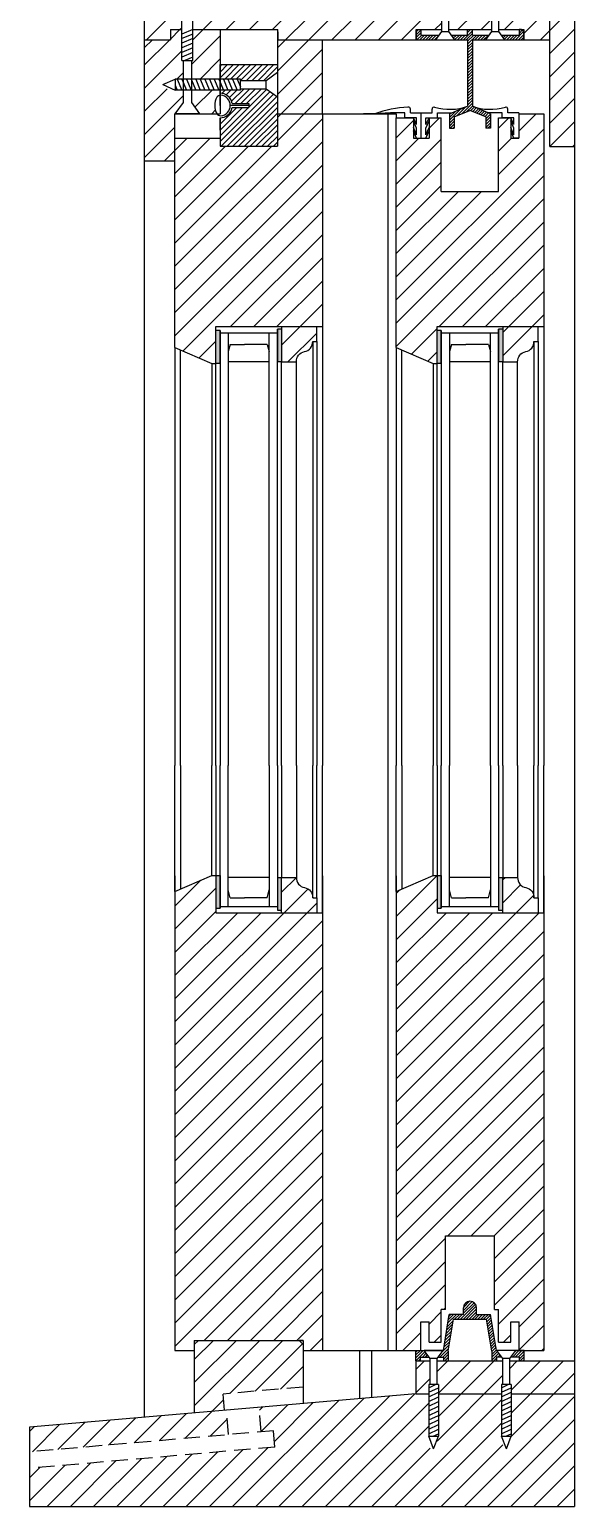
# Model space of a CAD drawing. Header units: inches. Extents: x 1985 to 11287, y 379 to 3234.
# Drawn here: x 7910.58 to 7918.89, y 1911.62 to 1934.15 of the extents above; entities that cross this region are included whole.
import ezdxf

# ---------------------------------------------------------------- set-up
doc = ezdxf.new("R2010")
doc.units = ezdxf.units.IN
doc.header["$MEASUREMENT"] = 0
doc.linetypes.add('HIDDEN', pattern=[0.375, 0.25, -0.125])
for name, color, linetype in [('alum. sill 99', 1, 'CONTINUOUS'), ('glass 99', 6, 'CONTINUOUS'), ('glazing tape 99', 7, 'CONTINUOUS'), ('hardware 99', 94, 'CONTINUOUS'), ('hatch 99', 1, 'CONTINUOUS'), ('weatherstripping 99', 5, 'CONTINUOUS'), ('wood detail 99', 7, 'CONTINUOUS')]:
    doc.layers.add(name, color=color, linetype=linetype)
pattern_1 = [(45, (8390.46041, 509.97009), (-0.176776695, 0.176776695), [])]

msp = doc.modelspace()

# ---------------------------------------------------------------- hatches: boundary and pattern name
at = {"layer": 'alum. sill 99'}
h = msp.add_hatch(dxfattribs=at)
h.set_pattern_fill('ANSI31', color=256, scale=2, style=0)
h.paths.add_polyline_path([(7915.050539, 1920.40302), (7915.050539, 1920.677218), (7913.425539, 1920.677218), (7913.425539, 1921.244182), (7913.363039, 1921.244182), (7912.800539, 1921.003111), (7912.800539, 1920.998661), (7912.800539, 1919.720762), (7912.800539, 1913.999182), (7913.095539, 1913.999182), (7913.095539, 1914.153182), (7914.755539, 1914.153182), (7914.755539, 1913.999182), (7915.050539, 1913.999182)])
h.paths.add_polyline_path([(7914.964539, 1920.903732), (7914.902039, 1920.903732), (7914.902039, 1920.916854, 0.350781059), (7914.777039, 1921.059982, -0.350781059), (7914.652039, 1921.20311), (7914.652039, 1921.216232), (7914.425539, 1921.216232), (7914.425539, 1920.677218), (7914.964539, 1920.677218)], flags=17)
h.paths.add_polyline_path([(7918.425541, 1920.40302), (7918.425541, 1920.677218), (7916.800541, 1920.677218), (7916.800541, 1921.244182), (7916.738041, 1921.244182), (7916.175541, 1921.003111), (7916.175541, 1920.998661), (7916.175541, 1919.720762), (7916.175541, 1913.999182), (7916.550541, 1913.999182), (7916.550541, 1914.436682), (7916.675541, 1914.436682), (7916.675541, 1914.124182), (7916.863041, 1914.124182), (7916.863041, 1914.624182), (7916.925541, 1914.624182), (7916.925541, 1915.749182), (7917.675541, 1915.749182), (7917.675541, 1914.624182), (7917.738041, 1914.624182), (7917.738041, 1914.124182), (7917.925541, 1914.124182), (7917.925541, 1914.436682), (7918.050541, 1914.436682), (7918.050541, 1913.999182), (7918.125541, 1913.999182), (7918.425541, 1913.999182)])
h.paths.add_polyline_path([(7918.339541, 1920.903732), (7918.277041, 1920.903732), (7918.277041, 1920.916854, 0.350781059), (7918.152041, 1921.059982, -0.350781059), (7918.027041, 1921.20311), (7918.027041, 1921.216232), (7917.800541, 1921.216232), (7917.800541, 1920.677218), (7918.339541, 1920.677218)], flags=17)
at = {"layer": 'glazing tape 99'}
h = msp.add_hatch(color=7, dxfattribs=at)
h.paths.add_polyline_path([(7914.363039, 1929.080314), (7914.425539, 1929.080314), (7914.425539, 1929.580314), (7914.363039, 1929.580314)])
h.paths.add_polyline_path([(7913.425539, 1929.056814), (7913.488039, 1929.056814), (7913.488039, 1929.556814), (7913.425539, 1929.556814)])
h = msp.add_hatch(color=7, dxfattribs=at)
h.paths.add_polyline_path([(7914.363039, 1929.080314), (7914.425539, 1929.080314), (7914.425539, 1929.580314), (7914.363039, 1929.580314)])
h.paths.add_polyline_path([(7913.425539, 1929.056814), (7913.488039, 1929.056814), (7913.488039, 1929.556814), (7913.425539, 1929.556814)])
h = msp.add_hatch(color=7, dxfattribs=at)
h.paths.add_polyline_path([(7917.738041, 1929.080314), (7917.800541, 1929.080314), (7917.800541, 1929.580314), (7917.738041, 1929.580314)])
h.paths.add_polyline_path([(7916.800541, 1929.056814), (7916.863041, 1929.056814), (7916.863041, 1929.556814), (7916.800541, 1929.556814)])
h = msp.add_hatch(color=7, dxfattribs=at)
h.paths.add_polyline_path([(7917.738041, 1929.080314), (7917.800541, 1929.080314), (7917.800541, 1929.580314), (7917.738041, 1929.580314)])
h.paths.add_polyline_path([(7916.800541, 1929.056814), (7916.863041, 1929.056814), (7916.863041, 1929.556814), (7916.800541, 1929.556814)])
h = msp.add_hatch(color=7, dxfattribs=at)
h.paths.add_polyline_path([(7914.363039, 1920.716232), (7914.425539, 1920.716232), (7914.425539, 1921.216232), (7914.363039, 1921.216232)])
h.paths.add_polyline_path([(7913.425539, 1920.744182), (7913.488039, 1920.744182), (7913.488039, 1921.244182), (7913.425539, 1921.244182)])
h = msp.add_hatch(color=7, dxfattribs=at)
h.paths.add_polyline_path([(7917.738041, 1920.716232), (7917.800541, 1920.716232), (7917.800541, 1921.216232), (7917.738041, 1921.216232)])
h.paths.add_polyline_path([(7916.800541, 1920.744182), (7916.863041, 1920.744182), (7916.863041, 1921.244182), (7916.800541, 1921.244182)])
at = {"layer": 'hardware 99'}
h = msp.add_hatch(dxfattribs=at)
h.set_pattern_fill('ANSI31', color=256, scale=0.25, style=0)
h.set_pattern_definition([(45, (8261.20571, -38.260328), (-0.0220970869, 0.0220970869), [])])
h.paths.add_polyline_path([(7916.773629, 1933.994363), (7916.826571, 1934.066363), (7916.552541, 1934.066363), (7916.552541, 1934.148363), (7916.512541, 1934.148363), (7916.480541, 1934.116363), (7916.480541, 1933.994363)])
h.paths.add_polyline_path([(7917.009512, 1934.066363), (7917.062453, 1933.994363), (7917.264541, 1933.994363), (7917.264541, 1932.979363), (7917.024745, 1932.881363), (7916.988041, 1932.866363), (7916.988041, 1932.646363), (7917.060041, 1932.646363), (7917.060041, 1932.818007), (7917.300541, 1932.916294), (7917.541041, 1932.818007), (7917.541041, 1932.646363), (7917.613041, 1932.646363), (7917.613041, 1932.866363), (7917.336541, 1932.979363), (7917.336541, 1933.994363), (7917.538629, 1933.994363), (7917.591571, 1934.066363), (7917.336541, 1934.066363), (7917.336541, 1934.148363), (7917.264541, 1934.148363), (7917.264541, 1934.066363)])
h.paths.add_polyline_path([(7917.774512, 1934.066363), (7917.827453, 1933.994363), (7918.120541, 1933.994363), (7918.120541, 1934.116363), (7918.088541, 1934.148363), (7918.048541, 1934.148363), (7918.048541, 1934.066363)])
h = msp.add_hatch(dxfattribs=at)
h.set_pattern_fill('ANSI31', color=256, scale=0.25, style=0)
h.set_pattern_definition([(45, (8261.20571, 22.434988), (-0.0220970869, 0.0220970869), [])])
h.paths.add_polyline_path([(7916.601129, 1913.999182), (7916.475541, 1913.999182), (7916.475541, 1913.839182), (7916.547541, 1913.839182), (7916.547541, 1913.899182), (7916.674659, 1913.899182)])
h.paths.add_polyline_path([(7916.966596, 1913.987555), (7917.046717, 1914.477182), (7917.554365, 1914.477182), (7917.634486, 1913.987555), (7917.634486, 1913.839182), (7917.706486, 1913.839182), (7917.706486, 1913.899182), (7917.784659, 1913.899182), (7917.711129, 1913.999182), (7917.705541, 1913.999182), (7917.615541, 1914.549182), (7917.400541, 1914.549182), (7917.400541, 1914.649182, 1), (7917.200541, 1914.649182), (7917.200541, 1914.549182), (7916.985541, 1914.549182), (7916.895541, 1913.999182), (7916.889953, 1913.999182), (7916.816423, 1913.899182), (7916.894596, 1913.899182), (7916.894596, 1913.839182), (7916.966596, 1913.839182)])
h.paths.add_polyline_path([(7918.125541, 1913.999182), (7917.999953, 1913.999182), (7917.926423, 1913.899182), (7918.053541, 1913.899182), (7918.053541, 1913.839182), (7918.125541, 1913.839182)])
at = {"layer": 'hatch 99'}
h = msp.add_hatch(dxfattribs=at)
h.set_pattern_fill('ANSI31', color=256, scale=2, style=0)
h.set_pattern_definition(pattern_1)
h.paths.add_polyline_path([(7918.894291, 1935.619363), (7918.519291, 1935.619363), (7918.519291, 1932.366363), (7918.894291, 1932.366363)])
h.paths.add_polyline_path([(7918.425541, 1932.866363), (7918.043541, 1932.866363), (7918.043541, 1932.491363), (7917.971541, 1932.491363), (7917.925541, 1932.491363), (7917.925541, 1932.803863), (7917.793541, 1932.803863), (7917.738041, 1932.803863), (7917.738041, 1931.678863), (7916.863041, 1931.678863), (7916.863041, 1932.803863), (7916.675541, 1932.803863), (7916.675541, 1932.491363), (7916.439541, 1932.491363), (7916.439541, 1932.803863), (7916.307541, 1932.803863), (7916.175541, 1932.803863), (7916.175541, 1929.297885), (7916.738041, 1929.056814), (7916.800541, 1929.056814), (7916.800541, 1929.619328), (7918.425541, 1929.619328)])
h.paths.add_polyline_path([(7918.277041, 1929.392814), (7918.339541, 1929.392814), (7918.339541, 1929.619328), (7917.800541, 1929.619328), (7917.800541, 1929.080314), (7918.027041, 1929.080314, -0.375199902), (7918.152041, 1929.236564, 0.375199902)], flags=17)
h.paths.add_polyline_path([(7915.050539, 1932.866363), (7914.363039, 1932.866363), (7914.363039, 1932.369363), (7913.488039, 1932.369363), (7913.488039, 1932.491363), (7912.800539, 1932.491363), (7912.800539, 1929.297885), (7913.363039, 1929.056814), (7913.425539, 1929.056814), (7913.425539, 1929.619328), (7915.050539, 1929.619328)])
h.paths.add_polyline_path([(7914.964539, 1929.619328), (7914.425539, 1929.619328), (7914.425539, 1929.080314), (7914.652039, 1929.080314, -0.375199902), (7914.777039, 1929.236564, 0.375199902), (7914.902039, 1929.392814), (7914.964539, 1929.392814)], flags=17)
h.paths.add_polyline_path([(7915.050539, 1933.994363), (7914.363039, 1933.994363), (7914.363039, 1933.616363), (7914.363039, 1932.866363), (7915.050539, 1932.866363)])
h.paths.add_polyline_path([(7912.800539, 1932.866363), (7912.925539, 1933.036363), (7912.925539, 1933.225251), (7912.803039, 1933.225251), (7912.752745, 1933.247751), (7912.658849, 1933.247751), (7912.519143, 1933.310251), (7912.658849, 1933.372751), (7912.752745, 1933.372751), (7912.803039, 1933.395251), (7912.925539, 1933.395251), (7912.925539, 1933.678863), (7912.903039, 1933.678863), (7912.903039, 1934.148363), (7912.731039, 1934.148363), (7912.731039, 1933.994363), (7912.457289, 1933.994363), (7912.332289, 1933.869363), (7912.332289, 1932.148363), (7912.800539, 1932.148363)])
h.paths.add_polyline_path([(7913.488039, 1933.146983), (7913.488039, 1933.225251), (7913.050539, 1933.225251), (7913.050539, 1933.036363), (7913.175539, 1932.866363), (7913.440921, 1932.866363, -0.267534355), (7913.440727, 1933.116027, -0.239084783)])
h.paths.add_polyline_path([(7913.488039, 1934.148363), (7913.073039, 1934.148363), (7913.073039, 1933.678863), (7913.050539, 1933.678863), (7913.050539, 1933.395251), (7913.488039, 1933.395251)])
h = msp.add_hatch(dxfattribs=at)
h.set_pattern_fill('ANSI31', color=256, scale=2, style=0)
h.set_pattern_definition(pattern_1)
h.paths.add_polyline_path([(7916.843041, 1935.304363), (7916.865541, 1935.361363), (7916.865541, 1935.619363), (7912.332289, 1935.619363), (7912.332289, 1933.994363), (7912.731039, 1933.994363), (7912.731039, 1934.148363), (7912.894781, 1934.148363), (7912.903039, 1934.151783), (7912.903039, 1935.176363), (7912.925539, 1935.226657), (7912.925539, 1935.376722), (7912.988039, 1935.516428), (7913.050539, 1935.376722), (7913.050539, 1935.226657), (7913.073039, 1935.176363), (7913.073039, 1934.148363), (7914.371039, 1934.148363), (7914.371039, 1933.994363), (7916.480541, 1933.994363), (7916.480541, 1934.148363), (7916.865541, 1934.148363), (7916.865541, 1934.511863), (7916.843041, 1934.511863)])
h.paths.add_polyline_path([(7917.608041, 1935.304363), (7917.630541, 1935.361363), (7917.630541, 1935.619363), (7916.970541, 1935.619363), (7916.970541, 1935.361363), (7916.993041, 1935.304363), (7916.993041, 1934.511863), (7916.970541, 1934.511863), (7916.970541, 1934.148363), (7917.630541, 1934.148363), (7917.630541, 1934.511863), (7917.608041, 1934.511863)])
h.paths.add_polyline_path([(7918.519291, 1935.619363), (7917.735541, 1935.619363), (7917.735541, 1935.361363), (7917.758041, 1935.304363), (7917.758041, 1934.511863), (7917.735541, 1934.511863), (7917.735541, 1934.148363), (7918.120541, 1934.148363), (7918.120541, 1933.994363), (7918.519291, 1933.994363)])
h = msp.add_hatch(dxfattribs=at)
h.set_pattern_fill('ANSI31', color=256, scale=0.5, style=0)
h.set_pattern_definition([(45, (8417.93962, 501.893545), (-0.0441941738, 0.0441941738), [])])
h.paths.add_polyline_path([(7914.363039, 1932.866363), (7914.363039, 1933.122751), (7914.193039, 1933.247751), (7913.800539, 1933.247751), (7913.800539, 1933.225251), (7913.488039, 1933.225251), (7913.488039, 1933.178863, -0.365977382), (7913.672917, 1933.022613), (7913.925539, 1933.022613), (7913.925539, 1932.960113), (7913.672917, 1932.960113, -0.365977382), (7913.488039, 1932.803863), (7913.488039, 1932.616363), (7913.488039, 1932.369363), (7914.363039, 1932.369363)])
h.paths.add_polyline_path([(7914.363039, 1933.616363), (7913.488039, 1933.616363), (7913.488039, 1933.395251), (7913.800539, 1933.395251), (7913.800539, 1933.372751), (7914.193039, 1933.372751), (7914.363039, 1933.497751)])
h = msp.add_hatch(dxfattribs=at)
h.set_pattern_fill('ANSI31', color=256, scale=2, style=0)
h.set_pattern_definition(pattern_1)
h.paths.add_polyline_path([(7918.894291, 1913.339182), (7917.930541, 1913.339182), (7917.930541, 1912.689182), (7917.908041, 1912.632182), (7917.908041, 1912.50338), (7917.855541, 1912.363674), (7917.803041, 1912.50338), (7917.803041, 1912.632182), (7917.780541, 1912.689182), (7917.780541, 1913.339182), (7916.820541, 1913.339182), (7916.820541, 1912.689182), (7916.798041, 1912.632182), (7916.798041, 1912.50338), (7916.745541, 1912.363674), (7916.693041, 1912.50338), (7916.693041, 1912.632182), (7916.670541, 1912.689182), (7916.670541, 1913.339182), (7916.475541, 1913.339182), (7914.083931, 1913.131521), (7914.116369, 1912.757927), (7914.303167, 1912.774146), (7914.324792, 1912.525083), (7910.582289, 1912.200126), (7910.582289, 1911.619182), (7918.894291, 1911.619182)])
h.paths.add_polyline_path([(7918.894291, 1913.839182), (7918.125541, 1913.839182), (7917.908041, 1913.839182), (7917.908041, 1913.481682), (7917.930541, 1913.481682), (7917.930541, 1913.339182), (7918.894291, 1913.339182)])
h.paths.add_polyline_path([(7917.803041, 1913.839182), (7916.798041, 1913.839182), (7916.798041, 1913.481682), (7916.820541, 1913.481682), (7916.820541, 1913.339182), (7917.780541, 1913.339182), (7917.780541, 1913.481682), (7917.803041, 1913.481682)])
h.paths.add_polyline_path([(7916.693041, 1913.839182), (7916.475541, 1913.839182), (7916.475541, 1913.339182), (7916.670541, 1913.339182), (7916.670541, 1913.481682), (7916.693041, 1913.481682)])
h.paths.add_polyline_path([(7914.755539, 1914.090682), (7914.693039, 1914.153182), (7913.158039, 1914.153182), (7913.095539, 1914.090682), (7913.095539, 1913.0457), (7913.555693, 1913.085655), (7913.534068, 1913.334718), (7914.755539, 1913.440777)])
h.paths.add_polyline_path([(7913.585805, 1913.088269), (7910.582289, 1912.827478), (7910.582289, 1912.451067), (7913.618244, 1912.714675)], flags=17)

# ---------------------------------------------------------------- linework, layer by layer
at = {"layer": 'glass 99', "color": 6}
for p, q in [((7913.488039, 1929.556814), (7913.488039, 1922.920655)), ((7914.363039, 1922.920655), (7914.363039, 1929.580314)), ((7916.863041, 1929.556814), (7916.863041, 1922.920655)), ((7917.738041, 1922.920655), (7917.738041, 1929.580314)), ((7913.488039, 1929.525628), (7914.363039, 1929.525628)), ((7913.488039, 1929.525628), (7914.363039, 1929.525628)), ((7913.613039, 1929.525628), (7913.613039, 1922.920655)), ((7913.643031, 1929.344694), (7913.613039, 1929.236911)), ((7913.643031, 1929.344694), (7913.613039, 1929.236911)), ((7913.643031, 1929.344694), (7913.863039, 1929.344694)), ((7913.643031, 1929.344694), (7913.863039, 1929.344694)), ((7914.208048, 1929.344694), (7913.863039, 1929.344694)), ((7914.208048, 1929.344694), (7913.863039, 1929.344694)), ((7914.208048, 1929.344694), (7914.238039, 1929.236911)), ((7914.208048, 1929.344694), (7914.238039, 1929.236911)), ((7914.238039, 1922.920655), (7914.238039, 1929.525628)), ((7916.863041, 1929.525628), (7917.738041, 1929.525628)), ((7916.863041, 1929.525628), (7917.738041, 1929.525628)), ((7916.988041, 1929.525628), (7916.988041, 1922.920655)), ((7917.018032, 1929.344694), (7916.988041, 1929.236911)), ((7917.018032, 1929.344694), (7916.988041, 1929.236911)), ((7917.018032, 1929.344694), (7917.238041, 1929.344694)), ((7917.018032, 1929.344694), (7917.238041, 1929.344694)), ((7917.58305, 1929.344694), (7917.238041, 1929.344694)), ((7917.58305, 1929.344694), (7917.238041, 1929.344694)), ((7917.58305, 1929.344694), (7917.613041, 1929.236911)), ((7917.58305, 1929.344694), (7917.613041, 1929.236911)), ((7917.613041, 1922.920655), (7917.613041, 1929.525628)), ((7914.238039, 1929.080314), (7913.613039, 1929.080314)), ((7914.238039, 1929.080314), (7913.613039, 1929.080314)), ((7917.613041, 1929.080314), (7916.988041, 1929.080314)), ((7917.613041, 1929.080314), (7916.988041, 1929.080314)), ((7913.488039, 1920.744182), (7913.488039, 1922.920655)), ((7913.613039, 1920.770918), (7913.613039, 1922.920655)), ((7914.238039, 1922.920655), (7914.238039, 1920.770918)), ((7914.363039, 1922.920655), (7914.363039, 1920.716232)), ((7916.863041, 1920.744182), (7916.863041, 1922.920655)), ((7916.988041, 1920.770918), (7916.988041, 1922.920655)), ((7917.613041, 1922.920655), (7917.613041, 1920.770918)), ((7917.738041, 1922.920655), (7917.738041, 1920.716232)), ((7914.238039, 1921.216232), (7913.613039, 1921.216232)), ((7917.613041, 1921.216232), (7916.988041, 1921.216232)), ((7913.643031, 1920.903738), (7913.613039, 1921.02392)), ((7914.208048, 1920.903738), (7914.238039, 1921.02392)), ((7917.018032, 1920.903738), (7916.988041, 1921.02392)), ((7917.58305, 1920.903738), (7917.613041, 1921.02392)), ((7913.488039, 1920.770918), (7914.363039, 1920.770918)), ((7913.643031, 1920.903738), (7913.863039, 1920.903738)), ((7914.208048, 1920.903738), (7913.863039, 1920.903738)), ((7916.863041, 1920.770918), (7917.738041, 1920.770918)), ((7917.018032, 1920.903738), (7917.238041, 1920.903738)), ((7917.58305, 1920.903738), (7917.238041, 1920.903738))]:
    msp.add_line(p, q, dxfattribs=at)
at = {"layer": 'glazing tape 99'}
for p, q in [((7913.488039, 1929.556814), (7913.425539, 1929.556814)), ((7913.488039, 1929.556814), (7913.425539, 1929.556814)), ((7913.488039, 1929.056814), (7913.488039, 1929.556814)), ((7913.488039, 1929.056814), (7913.488039, 1929.556814)), ((7914.363039, 1929.580314), (7914.363039, 1929.080314)), ((7914.425539, 1929.580314), (7914.363039, 1929.580314)), ((7914.363039, 1929.580314), (7914.363039, 1929.080314)), ((7914.425539, 1929.580314), (7914.363039, 1929.580314)), ((7916.863041, 1929.556814), (7916.800541, 1929.556814)), ((7916.863041, 1929.556814), (7916.800541, 1929.556814)), ((7916.863041, 1929.056814), (7916.863041, 1929.556814)), ((7916.863041, 1929.056814), (7916.863041, 1929.556814)), ((7917.738041, 1929.580314), (7917.738041, 1929.080314)), ((7917.800541, 1929.580314), (7917.738041, 1929.580314)), ((7917.738041, 1929.580314), (7917.738041, 1929.080314)), ((7917.800541, 1929.580314), (7917.738041, 1929.580314)), ((7913.488039, 1929.056814), (7913.425539, 1929.056814)), ((7913.488039, 1929.056814), (7913.425539, 1929.056814)), ((7914.425539, 1929.080314), (7914.363039, 1929.080314)), ((7914.425539, 1929.080314), (7914.363039, 1929.080314)), ((7916.863041, 1929.056814), (7916.800541, 1929.056814)), ((7916.863041, 1929.056814), (7916.800541, 1929.056814)), ((7917.800541, 1929.080314), (7917.738041, 1929.080314)), ((7917.800541, 1929.080314), (7917.738041, 1929.080314)), ((7913.425539, 1921.244182), (7913.488039, 1921.244182)), ((7913.488039, 1921.244182), (7913.488039, 1920.744182)), ((7914.363039, 1921.216232), (7914.363039, 1920.716232)), ((7916.800541, 1921.244182), (7916.863041, 1921.244182)), ((7916.863041, 1921.244182), (7916.863041, 1920.744182)), ((7917.738041, 1921.216232), (7917.738041, 1920.716232)), ((7913.425539, 1920.744182), (7913.488039, 1920.744182)), ((7916.800541, 1920.744182), (7916.863041, 1920.744182))]:
    msp.add_line(p, q, dxfattribs=at)
at = {"layer": 'glazing tape 99', "color": 7}
for p, q in [((7914.363039, 1921.216232), (7914.425539, 1921.216232)), ((7917.738041, 1921.216232), (7917.800541, 1921.216232)), ((7914.363039, 1920.716232), (7914.425539, 1920.716232)), ((7917.738041, 1920.716232), (7917.800541, 1920.716232))]:
    msp.add_line(p, q, dxfattribs=at)
at = {"layer": 'hardware 99'}
for p, q in [((7912.903039, 1933.678863), (7912.903039, 1935.176363)), ((7913.073039, 1933.678863), (7913.073039, 1935.176363)), ((7916.865541, 1934.511863), (7916.865541, 1934.119363)), ((7916.970541, 1934.511863), (7916.970541, 1934.119363)), ((7917.630541, 1934.511863), (7917.630541, 1934.119363)), ((7917.735541, 1934.511863), (7917.735541, 1934.119363)), ((7913.073039, 1934.151783), (7912.903039, 1934.081367)), ((7913.073039, 1934.081367), (7912.903039, 1934.010951)), ((7914.371039, 1934.116363), (7914.371039, 1933.994363)), ((7916.480541, 1934.116363), (7916.512541, 1934.148363)), ((7916.480541, 1934.116363), (7916.480541, 1933.994363)), ((7916.512541, 1934.148363), (7916.552541, 1934.148363)), ((7916.552541, 1934.148363), (7916.552541, 1934.066363)), ((7916.552541, 1934.066363), (7916.826571, 1934.066363)), ((7916.865541, 1934.119363), (7916.773629, 1933.994363)), ((7916.865541, 1934.119363), (7916.970541, 1934.119363)), ((7916.970541, 1934.119363), (7917.062453, 1933.994363)), ((7917.009512, 1934.066363), (7917.264541, 1934.066363)), ((7917.264541, 1934.066363), (7917.264541, 1934.148363)), ((7917.264541, 1934.148363), (7917.336541, 1934.148363)), ((7917.336541, 1934.066363), (7917.336541, 1934.148363)), ((7917.336541, 1934.066363), (7917.591571, 1934.066363)), ((7917.630541, 1934.119363), (7917.538629, 1933.994363)), ((7917.630541, 1934.119363), (7917.735541, 1934.119363)), ((7917.735541, 1934.119363), (7917.827453, 1933.994363)), ((7917.774512, 1934.066363), (7918.048541, 1934.066363)), ((7918.088541, 1934.148363), (7918.048541, 1934.148363)), ((7918.048541, 1934.148363), (7918.048541, 1934.066363)), ((7918.120541, 1934.116363), (7918.088541, 1934.148363)), ((7918.120541, 1933.994363), (7918.120541, 1934.116363)), ((7913.073039, 1934.010951), (7912.903039, 1933.940534)), ((7913.073039, 1933.940534), (7912.903039, 1933.870118)), ((7913.073039, 1933.870118), (7912.903039, 1933.799702)), ((7916.480541, 1933.994363), (7917.264541, 1933.994363)), ((7916.773629, 1933.994363), (7917.062453, 1933.994363)), ((7917.264541, 1933.994363), (7917.264541, 1932.979363)), ((7917.336541, 1933.994363), (7918.120541, 1933.994363)), ((7917.336541, 1933.994363), (7917.336541, 1932.979363)), ((7917.538629, 1933.994363), (7917.827453, 1933.994363)), ((7913.073039, 1933.799702), (7912.903039, 1933.729285)), ((7912.903039, 1933.678863), (7913.073039, 1933.678863)), ((7912.925539, 1933.678863), (7912.925539, 1933.036363)), ((7913.073039, 1933.729285), (7912.951308, 1933.678863)), ((7913.050539, 1933.678863), (7913.050539, 1933.036363)), ((7912.613039, 1933.310251), (7912.803039, 1933.395251)), ((7913.800539, 1933.395251), (7912.803039, 1933.395251)), ((7912.803039, 1933.395251), (7912.803039, 1933.225251)), ((7912.834705, 1933.395251), (7912.905121, 1933.225251)), ((7912.905121, 1933.395251), (7912.975537, 1933.225251)), ((7912.975537, 1933.395251), (7913.045953, 1933.225251)), ((7913.045953, 1933.395251), (7913.11637, 1933.225251)), ((7913.11637, 1933.395251), (7913.186786, 1933.225251)), ((7913.186786, 1933.395251), (7913.257202, 1933.225251)), ((7913.257202, 1933.395251), (7913.327619, 1933.225251)), ((7913.327619, 1933.395251), (7913.398035, 1933.225251)), ((7913.398035, 1933.395251), (7913.468451, 1933.225251)), ((7913.468451, 1933.395251), (7913.538868, 1933.225251)), ((7913.538868, 1933.395251), (7913.609284, 1933.225251)), ((7913.609284, 1933.395251), (7913.6797, 1933.225251)), ((7913.6797, 1933.395251), (7913.750116, 1933.225251)), ((7913.750116, 1933.395251), (7913.800539, 1933.27352)), ((7913.800539, 1933.225251), (7913.800539, 1933.395251)), ((7914.193039, 1933.372751), (7914.363039, 1933.497751)), ((7914.363039, 1933.497751), (7914.363039, 1933.122751)), ((7912.613039, 1933.310251), (7912.803039, 1933.225251)), ((7912.803039, 1933.301698), (7912.834705, 1933.225251)), ((7913.800539, 1933.225251), (7912.803039, 1933.225251)), ((7913.800539, 1933.372751), (7914.193039, 1933.372751)), ((7913.800539, 1933.247751), (7914.193039, 1933.247751)), ((7914.193039, 1933.247751), (7914.193039, 1933.372751)), ((7914.193039, 1933.247751), (7914.363039, 1933.122751)), ((7912.925539, 1933.036363), (7912.800539, 1932.866363)), ((7913.050539, 1933.036363), (7913.175539, 1932.866363)), ((7916.988041, 1932.866363), (7917.264541, 1932.979363)), ((7917.613041, 1932.866363), (7917.336541, 1932.979363)), ((7913.175539, 1932.866363), (7912.800539, 1932.866363)), ((7916.988041, 1932.866363), (7916.988041, 1932.646363)), ((7917.060041, 1932.818007), (7917.300541, 1932.916294)), ((7917.060041, 1932.818007), (7917.060041, 1932.646363)), ((7917.541041, 1932.818007), (7917.300541, 1932.916294)), ((7917.541041, 1932.818007), (7917.541041, 1932.646363)), ((7917.613041, 1932.866363), (7917.613041, 1932.646363)), ((7916.988041, 1932.646363), (7917.060041, 1932.646363)), ((7917.613041, 1932.646363), (7917.541041, 1932.646363)), ((7916.895541, 1913.999182), (7916.985541, 1914.549182)), ((7916.966596, 1913.987555), (7917.046717, 1914.477182)), ((7917.200541, 1914.549182), (7916.985541, 1914.549182)), ((7917.046717, 1914.477182), (7917.554365, 1914.477182)), ((7917.200541, 1914.549182), (7917.200541, 1914.649182)), ((7917.400541, 1914.549182), (7917.400541, 1914.649182)), ((7917.400541, 1914.549182), (7917.615541, 1914.549182)), ((7917.634486, 1913.987555), (7917.554365, 1914.477182)), ((7917.705541, 1913.999182), (7917.615541, 1914.549182)), ((7916.475541, 1913.839182), (7916.475541, 1913.999182)), ((7916.475541, 1913.999182), (7916.895541, 1913.999182)), ((7916.475541, 1913.839182), (7916.547541, 1913.839182)), ((7916.547541, 1913.839182), (7916.547541, 1913.899182)), ((7916.547541, 1913.899182), (7916.674659, 1913.899182)), ((7916.693041, 1913.874182), (7916.601129, 1913.999182)), ((7916.889953, 1913.999182), (7916.601129, 1913.999182)), ((7916.693041, 1913.481682), (7916.693041, 1913.874182)), ((7916.798041, 1913.874182), (7916.693041, 1913.874182)), ((7916.798041, 1913.874182), (7916.889953, 1913.999182)), ((7916.798041, 1913.481682), (7916.798041, 1913.874182)), ((7916.816423, 1913.899182), (7916.894596, 1913.899182)), ((7916.894596, 1913.899182), (7916.894596, 1913.839182)), ((7916.894596, 1913.839182), (7916.966596, 1913.839182)), ((7916.966596, 1913.987555), (7916.966596, 1913.839182)), ((7917.634486, 1913.987555), (7917.634486, 1913.839182)), ((7917.634486, 1913.839182), (7917.706486, 1913.839182)), ((7918.125541, 1913.999182), (7917.705541, 1913.999182)), ((7917.784659, 1913.899182), (7917.706486, 1913.899182)), ((7917.706486, 1913.899182), (7917.706486, 1913.839182)), ((7917.803041, 1913.874182), (7917.711129, 1913.999182)), ((7917.999953, 1913.999182), (7917.711129, 1913.999182)), ((7917.803041, 1913.481682), (7917.803041, 1913.874182)), ((7917.908041, 1913.874182), (7917.803041, 1913.874182)), ((7917.908041, 1913.874182), (7917.999953, 1913.999182)), ((7917.908041, 1913.481682), (7917.908041, 1913.874182)), ((7918.053541, 1913.899182), (7917.926423, 1913.899182)), ((7918.053541, 1913.839182), (7918.053541, 1913.899182)), ((7918.053541, 1913.839182), (7918.125541, 1913.839182)), ((7918.125541, 1913.839182), (7918.125541, 1913.999182)), ((7916.820541, 1913.481682), (7916.670541, 1913.481682)), ((7916.670541, 1913.481682), (7916.670541, 1912.689182)), ((7916.670541, 1913.431259), (7916.772273, 1913.481682)), ((7916.670541, 1913.360843), (7916.820541, 1913.431259)), ((7916.670541, 1913.290426), (7916.820541, 1913.360843)), ((7916.820541, 1913.481682), (7916.820541, 1912.689182)), ((7917.930541, 1913.481682), (7917.780541, 1913.481682)), ((7917.780541, 1913.481682), (7917.780541, 1912.689182)), ((7917.780541, 1913.431259), (7917.882273, 1913.481682)), ((7917.780541, 1913.360843), (7917.930541, 1913.431259)), ((7917.780541, 1913.290426), (7917.930541, 1913.360843)), ((7917.930541, 1913.481682), (7917.930541, 1912.689182)), ((7916.670541, 1913.22001), (7916.820541, 1913.290426)), ((7916.670541, 1913.149594), (7916.820541, 1913.22001)), ((7916.670541, 1913.079177), (7916.820541, 1913.149594)), ((7917.780541, 1913.22001), (7917.930541, 1913.290426)), ((7917.780541, 1913.149594), (7917.930541, 1913.22001)), ((7917.780541, 1913.079177), (7917.930541, 1913.149594)), ((7916.670541, 1913.008761), (7916.820541, 1913.079177)), ((7916.670541, 1912.938345), (7916.820541, 1913.008761)), ((7916.670541, 1912.867928), (7916.820541, 1912.938345)), ((7917.780541, 1913.008761), (7917.930541, 1913.079177)), ((7917.780541, 1912.938345), (7917.930541, 1913.008761)), ((7917.780541, 1912.867928), (7917.930541, 1912.938345)), ((7916.670541, 1912.797512), (7916.820541, 1912.867928)), ((7916.670541, 1912.727096), (7916.820541, 1912.797512)), ((7916.745541, 1912.499182), (7916.670541, 1912.689182)), ((7916.670541, 1912.689182), (7916.820541, 1912.689182)), ((7916.739777, 1912.689182), (7916.820541, 1912.727096)), ((7916.745541, 1912.499182), (7916.820541, 1912.689182)), ((7917.780541, 1912.797512), (7917.930541, 1912.867928)), ((7917.780541, 1912.727096), (7917.930541, 1912.797512)), ((7917.855541, 1912.499182), (7917.780541, 1912.689182)), ((7917.780541, 1912.689182), (7917.930541, 1912.689182)), ((7917.849777, 1912.689182), (7917.930541, 1912.727096)), ((7917.855541, 1912.499182), (7917.930541, 1912.689182))]:
    msp.add_line(p, q, dxfattribs=at)
msp.add_arc((7917.300541, 1914.649182), 0.1, 0, 180, dxfattribs=at)
at = {"layer": 'weatherstripping 99'}
for p, q in [((7913.925539, 1932.991363), (7913.644289, 1932.991363)), ((7916.392541, 1932.881363), (7916.392541, 1932.939768)), ((7916.722541, 1932.881363), (7916.722541, 1932.935745)), ((7917.024745, 1932.881363), (7917.264541, 1932.979363)), ((7917.576338, 1932.881363), (7917.336541, 1932.979363)), ((7917.878541, 1932.881363), (7917.878541, 1932.935745)), ((7916.090338, 1932.881363), (7915.850541, 1932.866363)), ((7916.307541, 1932.881363), (7916.090338, 1932.881363)), ((7916.307541, 1932.803863), (7916.307541, 1932.881363)), ((7916.485541, 1932.803863), (7916.307541, 1932.803863)), ((7916.392541, 1932.881363), (7916.722541, 1932.881363)), ((7916.485541, 1932.699875), (7916.439541, 1932.803863)), ((7916.485541, 1932.647613), (7916.439541, 1932.758666)), ((7916.485541, 1932.699875), (7916.485541, 1932.803863)), ((7916.557541, 1932.491363), (7916.557541, 1932.881363)), ((7916.629541, 1932.699875), (7916.629541, 1932.803863)), ((7916.629541, 1932.699875), (7916.675541, 1932.803863)), ((7916.629541, 1932.803863), (7916.807541, 1932.803863)), ((7916.629541, 1932.647613), (7916.675541, 1932.758666)), ((7916.807541, 1932.803863), (7916.807541, 1932.881363)), ((7916.807541, 1932.881363), (7917.024745, 1932.881363)), ((7917.793541, 1932.881363), (7917.576338, 1932.881363)), ((7917.793541, 1932.803863), (7917.793541, 1932.881363)), ((7917.971541, 1932.803863), (7917.793541, 1932.803863)), ((7918.043541, 1932.881363), (7917.878541, 1932.881363)), ((7917.971541, 1932.699875), (7917.925541, 1932.803863)), ((7917.971541, 1932.647613), (7917.925541, 1932.758666)), ((7917.971541, 1932.699875), (7917.971541, 1932.803863)), ((7918.043541, 1932.881363), (7918.043541, 1932.491363)), ((7916.485541, 1932.543625), (7916.439541, 1932.654679)), ((7916.485541, 1932.491363), (7916.439541, 1932.602416)), ((7916.485541, 1932.543625), (7916.485541, 1932.647613)), ((7916.485541, 1932.491363), (7916.629541, 1932.491363)), ((7916.629541, 1932.543625), (7916.675541, 1932.654679)), ((7916.629541, 1932.543625), (7916.629541, 1932.647613)), ((7916.629541, 1932.491363), (7916.675541, 1932.602416)), ((7917.971541, 1932.543625), (7917.925541, 1932.654679)), ((7917.971541, 1932.491363), (7917.925541, 1932.602416)), ((7917.971541, 1932.543625), (7917.971541, 1932.647613)), ((7918.043541, 1932.491363), (7917.971541, 1932.491363))]:
    msp.add_line(p, q, dxfattribs=at)
for centre, radius, start, end in [((7913.657427, 1932.991363), 0.25, 150.0887142, 209.9112858), ((7913.494902, 1933.084861), 0.0625, 85.8019524, 150.0887142), ((7913.488039, 1932.991363), 0.15625, 274.1980476, 85.8019524), ((7916.45559, 1931.104682), 1.862687, 93.1142389, 108.9550309), ((7916.362541, 1932.935745), 0.03, 360, 105.7538936), ((7916.752541, 1932.935745), 0.03, 74.2461064, 180), ((7916.989132, 1933.774415), 0.841403, 254.2461064, 289.1062564), ((7917.61195, 1933.774415), 0.841403, 250.8937436, 285.7538936), ((7917.848541, 1932.935745), 0.03, 360, 105.7538936), ((7913.494902, 1932.897864), 0.0625, 209.9112858, 274.1980476)]:
    msp.add_arc(centre, radius, start, end, dxfattribs=at)
at = {"layer": 'wood detail 99'}
for p, q in [((7912.332289, 1935.619363), (7912.332289, 1912.979428)), ((7918.894291, 1935.619363), (7918.894291, 1922.920655)), ((7912.731039, 1934.148363), (7912.731039, 1933.994363)), ((7912.731039, 1934.148363), (7912.903039, 1934.148363)), ((7913.073039, 1934.148363), (7914.371039, 1934.148363)), ((7913.488039, 1934.148363), (7913.488039, 1932.866363)), ((7914.371039, 1933.994363), (7914.371039, 1934.148363)), ((7916.480541, 1933.994363), (7916.480541, 1934.148363)), ((7916.480541, 1934.148363), (7916.865541, 1934.148363)), ((7916.970541, 1934.148363), (7917.630541, 1934.148363)), ((7917.735541, 1934.148363), (7918.120541, 1934.148363)), ((7918.120541, 1934.148363), (7918.120541, 1933.994363)), ((7912.332289, 1933.869363), (7912.457289, 1933.994363)), ((7914.363039, 1933.994363), (7914.363039, 1933.616363)), ((7915.050539, 1932.866363), (7915.050539, 1933.994363)), ((7918.120541, 1933.994363), (7918.519291, 1933.994363)), ((7913.488039, 1933.616363), (7914.363039, 1933.616363)), ((7913.488039, 1932.991363), (7913.488039, 1933.616363)), ((7914.363039, 1933.616363), (7914.363039, 1932.866363)), ((7914.363039, 1933.616363), (7914.363039, 1933.616363)), ((7912.800539, 1929.297885), (7912.800539, 1932.866363)), ((7912.800539, 1932.866363), (7913.488039, 1932.866363)), ((7912.800539, 1929.297885), (7912.800539, 1932.803863)), ((7913.488039, 1932.616363), (7913.488039, 1932.803863)), ((7913.488039, 1932.803863), (7913.488039, 1932.616363)), ((7914.363039, 1932.866363), (7916.050539, 1932.866363)), ((7914.363039, 1932.866363), (7914.363039, 1932.369363)), ((7915.050539, 1932.866363), (7915.050539, 1929.619328)), ((7915.050539, 1932.803863), (7915.050539, 1929.619328)), ((7916.050539, 1932.866363), (7915.675541, 1932.866363)), ((7916.050539, 1932.866363), (7916.175541, 1932.866363)), ((7916.050541, 1913.999182), (7916.050541, 1932.866363)), ((7916.175541, 1932.866363), (7916.175541, 1932.803863)), ((7916.175541, 1929.297885), (7916.175541, 1932.803863)), ((7916.175541, 1929.297885), (7916.175541, 1932.803863)), ((7916.175541, 1932.803863), (7916.439541, 1932.803863)), ((7916.439541, 1932.803863), (7916.439541, 1932.491363)), ((7916.675541, 1932.803863), (7916.863041, 1932.803863)), ((7916.675541, 1932.803863), (7916.675541, 1932.491363)), ((7916.863041, 1931.678863), (7916.863041, 1932.803863)), ((7917.738041, 1932.803863), (7917.925541, 1932.803863)), ((7917.738041, 1931.678863), (7917.738041, 1932.803863)), ((7917.925541, 1932.803863), (7917.925541, 1932.491363)), ((7918.043541, 1932.866363), (7918.425541, 1932.866363)), ((7918.043541, 1932.866363), (7918.043541, 1932.491363)), ((7918.425541, 1932.866363), (7918.425541, 1929.619328)), ((7918.425541, 1932.866363), (7918.425541, 1929.619328)), ((7912.800539, 1932.491363), (7913.488039, 1932.491363)), ((7913.488039, 1932.616363), (7913.488039, 1932.369363)), ((7916.439541, 1932.491363), (7916.675541, 1932.491363)), ((7917.925541, 1932.491363), (7918.043541, 1932.491363)), ((7913.488039, 1932.369363), (7914.363039, 1932.369363)), ((7918.519291, 1932.366363), (7918.894291, 1932.366363)), ((7912.332289, 1932.148363), (7912.800539, 1932.148363)), ((7916.863041, 1931.678863), (7917.738041, 1931.678863)), ((7913.425539, 1929.056814), (7913.425539, 1929.619328)), ((7913.425539, 1929.056814), (7913.425539, 1929.619328)), ((7915.050539, 1929.619328), (7915.050539, 1922.920655)), ((7916.800541, 1929.056814), (7916.800541, 1929.619328)), ((7916.800541, 1929.056814), (7916.800541, 1929.619328)), ((7918.425541, 1929.619328), (7918.425541, 1922.920655)), ((7914.902039, 1929.392814), (7914.902039, 1922.920655)), ((7914.964539, 1929.392814), (7914.964539, 1922.920655)), ((7918.277041, 1929.392814), (7918.277041, 1922.920655)), ((7918.339541, 1929.392814), (7918.339541, 1922.920655)), ((7912.800539, 1929.297885), (7912.800539, 1922.920655)), ((7916.175541, 1929.297885), (7916.175541, 1922.920655)), ((7913.363039, 1929.056814), (7913.425539, 1929.056814)), ((7913.363039, 1929.056814), (7913.363039, 1922.920655)), ((7913.363039, 1929.056814), (7913.425539, 1929.056814)), ((7913.425539, 1922.920655), (7913.425539, 1929.056814)), ((7914.425539, 1922.920655), (7914.425539, 1929.080314)), ((7914.652039, 1922.920655), (7914.652039, 1929.080314)), ((7916.738041, 1929.056814), (7916.800541, 1929.056814)), ((7916.738041, 1929.056814), (7916.738041, 1922.920655)), ((7916.738041, 1929.056814), (7916.800541, 1929.056814)), ((7916.800541, 1922.920655), (7916.800541, 1929.056814)), ((7917.800541, 1922.920655), (7917.800541, 1929.080314)), ((7918.027041, 1922.920655), (7918.027041, 1929.080314)), ((7912.800539, 1920.998661), (7912.800539, 1922.920655)), ((7912.800539, 1922.682232), (7912.800539, 1922.920655)), ((7912.800539, 1921.003111), (7912.800539, 1922.920655)), ((7913.363039, 1921.244182), (7913.363039, 1922.920655)), ((7913.425539, 1922.920655), (7913.425539, 1921.239732)), ((7914.425539, 1922.920655), (7914.425539, 1921.216232)), ((7914.652039, 1922.920655), (7914.652039, 1921.216232)), ((7914.902039, 1920.903732), (7914.902039, 1922.920655)), ((7914.964539, 1920.903732), (7914.964539, 1922.920655)), ((7915.050539, 1922.682232), (7915.050539, 1922.920655)), ((7915.050539, 1920.677218), (7915.050539, 1922.920655)), ((7916.175541, 1920.998661), (7916.175541, 1922.920655)), ((7916.175541, 1922.682232), (7916.175541, 1922.920655)), ((7916.175541, 1921.003111), (7916.175541, 1922.920655)), ((7916.738041, 1921.244182), (7916.738041, 1922.920655)), ((7916.800541, 1922.920655), (7916.800541, 1921.239732)), ((7917.800541, 1922.920655), (7917.800541, 1921.216232)), ((7918.027041, 1922.920655), (7918.027041, 1921.216232)), ((7918.277041, 1920.903732), (7918.277041, 1922.920655)), ((7918.339541, 1920.903732), (7918.339541, 1922.920655)), ((7918.425541, 1922.682232), (7918.425541, 1922.920655)), ((7918.425541, 1920.677218), (7918.425541, 1922.920655)), ((7918.894291, 1922.920655), (7918.894291, 1913.999182)), ((7912.800539, 1920.998661), (7912.800539, 1922.682232)), ((7912.800539, 1920.998661), (7912.800539, 1922.567897)), ((7915.050539, 1920.677218), (7915.050539, 1922.682232)), ((7915.050539, 1920.677218), (7915.050539, 1922.567897)), ((7916.175541, 1920.998661), (7916.175541, 1922.682232)), ((7916.175541, 1920.998661), (7916.175541, 1922.567897)), ((7918.425541, 1920.677218), (7918.425541, 1922.682232)), ((7918.425541, 1920.677218), (7918.425541, 1922.567897)), ((7912.800539, 1921.239732), (7912.800539, 1919.720762)), ((7913.363039, 1921.244182), (7913.425539, 1921.244182)), ((7913.363039, 1921.244182), (7913.425539, 1921.244182)), ((7913.425539, 1921.244182), (7913.425539, 1920.677218)), ((7913.425539, 1921.244182), (7913.425539, 1920.677218)), ((7913.425539, 1921.244182), (7913.425539, 1920.677218)), ((7913.425539, 1921.239732), (7913.425539, 1920.677218)), ((7913.425539, 1921.239732), (7913.425539, 1920.677218)), ((7913.425539, 1921.239732), (7913.425539, 1920.677218)), ((7915.050539, 1921.239732), (7915.050539, 1919.720762)), ((7916.175541, 1921.239732), (7916.175541, 1919.720762)), ((7916.738041, 1921.244182), (7916.800541, 1921.244182)), ((7916.738041, 1921.244182), (7916.800541, 1921.244182)), ((7916.800541, 1921.244182), (7916.800541, 1920.677218)), ((7916.800541, 1921.244182), (7916.800541, 1920.677218)), ((7916.800541, 1921.244182), (7916.800541, 1920.677218)), ((7916.800541, 1921.239732), (7916.800541, 1920.677218)), ((7916.800541, 1921.239732), (7916.800541, 1920.677218)), ((7916.800541, 1921.239732), (7916.800541, 1920.677218)), ((7918.425541, 1921.239732), (7918.425541, 1919.720762)), ((7912.800539, 1920.40302), (7912.800539, 1913.999182)), ((7915.050539, 1920.40302), (7915.050539, 1913.999182)), ((7916.175541, 1920.40302), (7916.175541, 1913.999182)), ((7918.425541, 1920.40302), (7918.425541, 1913.999182)), ((7916.925541, 1914.624182), (7916.925541, 1915.749182)), ((7916.925541, 1915.749182), (7917.675541, 1915.749182)), ((7917.675541, 1914.624182), (7917.675541, 1915.749182)), ((7916.863041, 1914.124182), (7916.863041, 1914.624182)), ((7916.925541, 1914.624182), (7916.863041, 1914.624182)), ((7917.675541, 1914.624182), (7917.738041, 1914.624182)), ((7917.738041, 1914.124182), (7917.738041, 1914.624182)), ((7916.550541, 1914.436682), (7916.675541, 1914.436682)), ((7916.550541, 1913.999182), (7916.550541, 1914.436682)), ((7916.675541, 1914.124182), (7916.675541, 1914.436682)), ((7917.925541, 1914.436682), (7918.050541, 1914.436682)), ((7917.925541, 1914.124182), (7917.925541, 1914.436682)), ((7918.050541, 1913.999182), (7918.050541, 1914.436682)), ((7913.095539, 1914.153182), (7914.755539, 1914.153182)), ((7913.158039, 1914.153182), (7913.095539, 1914.090682)), ((7913.095539, 1914.153182), (7913.095539, 1913.0457)), ((7914.755539, 1914.153182), (7914.693039, 1914.153182)), ((7914.693039, 1914.153182), (7914.755539, 1914.090682)), ((7914.755539, 1914.153182), (7914.755539, 1913.189836)), ((7916.675541, 1914.124182), (7916.863041, 1914.124182)), ((7917.738041, 1914.124182), (7917.925541, 1914.124182)), ((7912.800539, 1913.999182), (7913.095539, 1913.999182)), ((7914.755539, 1913.999182), (7915.050539, 1913.999182)), ((7915.050539, 1913.999182), (7916.175541, 1913.999182)), ((7915.613039, 1913.999182), (7915.613039, 1913.264292)), ((7915.800539, 1913.999182), (7915.800539, 1913.280572)), ((7916.175541, 1913.999182), (7916.550541, 1913.999182)), ((7916.475541, 1913.839182), (7916.693041, 1913.839182)), ((7916.475541, 1913.839182), (7916.475541, 1913.339182)), ((7916.798041, 1913.839182), (7917.803041, 1913.839182)), ((7917.908041, 1913.839182), (7918.125541, 1913.839182)), ((7918.050541, 1913.999182), (7918.425541, 1913.999182)), ((7918.050541, 1913.999182), (7918.425541, 1913.999182)), ((7918.125541, 1913.839182), (7918.894291, 1913.839182)), ((7918.894291, 1913.999182), (7918.894291, 1911.619182)), ((7916.475541, 1913.339182), (7910.582289, 1912.827478)), ((7916.475541, 1913.339182), (7916.670541, 1913.339182)), ((7916.820541, 1913.339182), (7917.780541, 1913.339182)), ((7917.930541, 1913.339182), (7918.894291, 1913.339182)), ((7910.582289, 1912.827478), (7910.582289, 1911.619182)), ((7910.582289, 1911.619182), (7918.894291, 1911.619182))]:
    msp.add_line(p, q, dxfattribs=at)
at = {"layer": 'wood detail 99', "color": 0}
for p, q in [((7918.519291, 1932.366363), (7918.519291, 1935.619363)), ((7912.332289, 1933.994363), (7912.731039, 1933.994363)), ((7914.363039, 1933.994363), (7916.480541, 1933.994363))]:
    msp.add_line(p, q, dxfattribs=at)
at = {"layer": 'wood detail 99', "color": 7}
for p, q in [((7913.672917, 1933.022613), (7913.925539, 1933.022613)), ((7913.672917, 1932.960113), (7913.925539, 1932.960113)), ((7913.925539, 1933.022613), (7913.925539, 1932.960113)), ((7913.425539, 1929.619328), (7915.050539, 1929.619328)), ((7913.425539, 1929.619328), (7915.050539, 1929.619328)), ((7916.800541, 1929.619328), (7918.425541, 1929.619328)), ((7916.800541, 1929.619328), (7918.425541, 1929.619328)), ((7912.800539, 1929.297885), (7913.363039, 1929.056814)), ((7912.800539, 1929.297885), (7913.363039, 1929.056814)), ((7912.886539, 1922.920655), (7912.886539, 1929.261028)), ((7916.175541, 1929.297885), (7916.738041, 1929.056814)), ((7916.175541, 1929.297885), (7916.738041, 1929.056814)), ((7916.261541, 1922.920655), (7916.261541, 1929.261028)), ((7912.886539, 1922.920655), (7912.886539, 1921.039968)), ((7916.261541, 1922.920655), (7916.261541, 1921.039968)), ((7912.800539, 1921.003111), (7913.363039, 1921.244182)), ((7912.800539, 1921.003111), (7913.363039, 1921.244182)), ((7912.800539, 1921.003111), (7913.363039, 1921.244182)), ((7916.175541, 1921.003111), (7916.738041, 1921.244182)), ((7916.175541, 1921.003111), (7916.738041, 1921.244182)), ((7916.175541, 1921.003111), (7916.738041, 1921.244182)), ((7913.425539, 1920.677218), (7915.050539, 1920.677218)), ((7913.425539, 1920.677218), (7915.050539, 1920.677218)), ((7913.425539, 1920.677218), (7915.050539, 1920.677218)), ((7913.425539, 1920.677218), (7915.050539, 1920.677218)), ((7913.425539, 1920.677218), (7915.050539, 1920.677218)), ((7913.425539, 1920.677218), (7915.050539, 1920.677218)), ((7916.800541, 1920.677218), (7918.425541, 1920.677218)), ((7916.800541, 1920.677218), (7918.425541, 1920.677218)), ((7916.800541, 1920.677218), (7918.425541, 1920.677218)), ((7916.800541, 1920.677218), (7918.425541, 1920.677218)), ((7916.800541, 1920.677218), (7918.425541, 1920.677218)), ((7916.800541, 1920.677218), (7918.425541, 1920.677218))]:
    msp.add_line(p, q, dxfattribs=at)
at = {"layer": 'wood detail 99', "color": 1, "linetype": 'HIDDEN'}
for p, q in [((7914.755539, 1913.440777), (7913.534068, 1913.334718)), ((7913.555693, 1913.085655), (7913.534068, 1913.334718)), ((7914.116369, 1912.757927), (7914.083931, 1913.131521)), ((7913.618244, 1912.714675), (7913.585805, 1913.088269)), ((7914.303167, 1912.774146), (7910.582289, 1912.451067)), ((7914.324792, 1912.525083), (7914.303167, 1912.774146)), ((7914.324792, 1912.525083), (7910.582289, 1912.200126))]:
    msp.add_line(p, q, dxfattribs=at)
at = {"layer": 'wood detail 99', "color": 7}
for points in [[(7914.425539, 1929.619328), (7914.425539, 1929.080314), (7914.652039, 1929.080314, -0.375199902), (7914.777039, 1929.236564, 0.375199902), (7914.902039, 1929.392814), (7914.964539, 1929.392814), (7914.964539, 1929.619328)], [(7914.425539, 1929.619328), (7914.425539, 1929.080314), (7914.652039, 1929.080314, -0.375199902), (7914.777039, 1929.236564, 0.375199902), (7914.902039, 1929.392814), (7914.964539, 1929.392814), (7914.964539, 1929.619328)], [(7917.800541, 1929.619328), (7917.800541, 1929.080314), (7918.027041, 1929.080314, -0.375199902), (7918.152041, 1929.236564, 0.375199902), (7918.277041, 1929.392814), (7918.339541, 1929.392814), (7918.339541, 1929.619328)], [(7917.800541, 1929.619328), (7917.800541, 1929.080314), (7918.027041, 1929.080314, -0.375199902), (7918.152041, 1929.236564, 0.375199902), (7918.277041, 1929.392814), (7918.339541, 1929.392814), (7918.339541, 1929.619328)], [(7914.425539, 1920.677218), (7914.425539, 1921.216232), (7914.652039, 1921.216232, 0.375199902), (7914.777039, 1921.059982, -0.375199902), (7914.902039, 1920.903732), (7914.964539, 1920.903732), (7914.964539, 1920.677218)], [(7917.800541, 1920.677218), (7917.800541, 1921.216232), (7918.027041, 1921.216232, 0.375199902), (7918.152041, 1921.059982, -0.375199902), (7918.277041, 1920.903732), (7918.339541, 1920.903732), (7918.339541, 1920.677218)]]:
    msp.add_lwpolyline(points, format="xyb", dxfattribs=at)
for start, end in [(9.5940682, 90), (270, 350.4059318)]:
    msp.add_arc((7913.488039, 1932.991363), 0.1875, start, end, dxfattribs=at)

doc.saveas('drawing.dxf')
